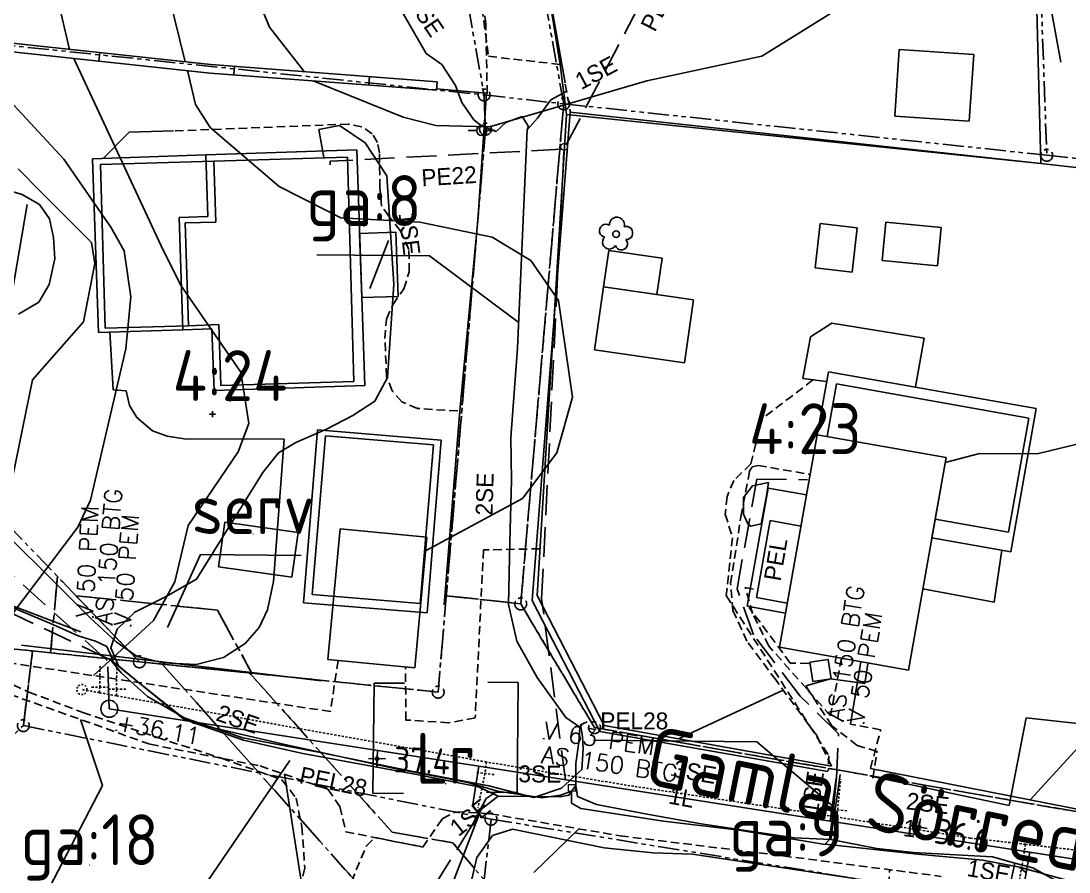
# Model space of a CAD drawing. Header units: metres. Extents: x 139929 to 143267, y 6401995 to 6404511.
# Drawn here: x 140341.2 to 140403.1, y 6402384.1 to 6402434.3 of the extents above; entities that cross this region are included whole.
import ezdxf
from ezdxf.enums import TextEntityAlignment as Align

# ---------------------------------------------------------------- set-up
doc = ezdxf.new("R2010")
doc.units = ezdxf.units.M
for name, pattern in [('DASHED', [0.75, 0.5, -0.25]), ('DASHED2', [3, 2, -1]), ('DGN Style 3', [2.464518, 1.76037, -0.704148]), ('HAECK', [0]), ('HIDDEN2', [0.1875, 0.125, -0.0625]), ('PHANTOM', [2.5, 1.25, -0.25, 0.25, -0.25, 0.25, -0.25])]:
    doc.linetypes.add(name, pattern=pattern)
for name, color, linetype, lineweight in [('FAS_HAKPARENTES', 250, 'Continuous', 18), ('LM_GRÄNSPUNKT_TEXT_NY', 94, 'Continuous', 25), ('TE_INMATT_LAGE', 254, 'Continuous', 0), ('TE_OSAKERT_LAGE', 254, 'Continuous', 0)]:
    doc.layers.add(name, color=color, linetype=linetype, lineweight=lineweight)
for name, color, linetype in [('M-BEF-BELYSNINGSSTOLPE', 4, 'Continuous'), ('M-BEF-BYGGNAD', 3, 'Continuous'), ('M-BEF-EL', 4, 'ELLEDNING'), ('M-BEF-EL-TEXT', 1, 'Continuous'), ('M-BEF-HÄCK', 7, 'Continuous'), ('M-BEF-MUR', 4, 'Continuous'), ('M-BEF-NIVÅ', 4, 'Continuous'), ('M-BEF-NIVÅKURVA-PRIMÄR-0.5M', 12, 'Continuous'), ('M-BEF-NIVÅKURVA-PRIMÄR-1.0M', 12, 'Continuous'), ('M-BEF-STAKET', 4, 'STAKET'), ('M-BEF-TELE', 4, 'TELELEDNING'), ('M-BEF-TELE-INFO', 4, 'Continuous'), ('M-BEF-TELE-TEXT', 1, 'Continuous'), ('M-BEF-TRAPPA', 4, 'Continuous'), ('M-BEF-TRÄD', 4, 'Continuous'), ('M-BEF-VA-S', 4, 'Continuous'), ('M-BEF-VA-TEXT', 1, 'Continuous'), ('M-BEF-VA-V', 4, 'HIDDEN2'), ('M-BEF-VÄGKANT', 1, 'DASHED'), ('M-BEF-VÄGKANTSTÖD', 1, 'Continuous'), ('M-FASTIGHETSBETECKNING', 3, 'Continuous'), ('M-GATUNAMN', 3, 'Continuous'), ('M-GR-FASTIGHETSGRÄNS', 3, 'PHANTOM'), ('M-GR-RÄTTIGHETSGRÄNS', 3, 'DASHED'), ('M-KRYSS-1000', 1, 'Continuous')]:
    doc.layers.add(name, color=color, linetype=linetype)
doc.styles.add('ISO', font='iso.shx', dxfattribs={"height": 2.5})
doc.styles.add('ITALICC', font='italicc', dxfattribs={"oblique": 10})
doc.styles.add('ROMANS', font='romans')
doc.styles.add('Style-font38', font='font38.shx')
doc.linetypes.add('ELLEDNING', pattern='A,3,-0.5,["E",Standard,S=0.5,R=0,X=0,Y=-0.25],-0.5', length=4)
doc.linetypes.add('STAKET', pattern='A,7,[134,morastr.shx,S=0.8,R=0,X=0,Y=0],0.6,[134,morastr.shx,S=0.8,R=0,X=0,Y=0],1', length=8.6)
doc.linetypes.add('TELELEDNING', pattern='A,3,-0.5,["T",Standard,S=0.5,R=0,X=0,Y=-0.25],-0.5', length=4)

# ---------------------------------------------------------------- blocks, each defined once
blk = doc.blocks.new('osynlig cirkel')
blk.add_circle((0, 0), 0.005)
blk = doc.blocks.new('OSYNLIG')
blk.add_blockref('osynlig cirkel', (0, 0))
blk = doc.blocks.new('PRI_NIVÅ_HÖJDPUNKT_ISM')
at = {"color": 7}
for p, q in [((-0.25, 0), (0.25, 0)), ((0, 0.25), (0, -0.25))]:
    blk.add_line(p, q, dxfattribs=at)
blk = doc.blocks.new('OCT241', base_point=(108327.366, 6370837.691))
at = {"layer": 'TE_INMATT_LAGE', "color": 30, "linetype": 'Continuous', "lineweight": 13, "flags": 128}
blk.add_lwpolyline([(108327.168, 6370837.894), (108327.568, 6370837.889), (108327.564, 6370837.489), (108327.164, 6370837.494), (108327.168, 6370837.894)], dxfattribs=at)
blk = doc.blocks.new('OCT370_2', base_point=(108327.366, 6370837.691))
at = {"layer": 'TE_OSAKERT_LAGE', "color": 30, "linetype": 'DGN Style 3', "lineweight": 13}
blk.add_circle((108327.357, 6370837.691), 0.2, dxfattribs=at)
blk = doc.blocks.new('BRUNN')
blk.add_circle((0, 0), 0.5)
blk = doc.blocks.new('VENTIL')
blk.add_line((0, -0.55), (0, 0.55))
blk = doc.blocks.new('LIGGARPUNKT')
blk.add_circle((0, 0), 0.35)
at = {"layer": 'LM_GRÄNSPUNKT_TEXT_NY', "style": 'ITALICC', "oblique": 10}
blk.add_attdef('PUNKTBETECKNING', (0.5, -0.35), '', height=0.7, dxfattribs=at)
blk = doc.blocks.new('PRI_V_POLLARE')
blk.add_circle((0, 0), 0.2)
blk = doc.blocks.new('PRI_L_ALLM')
for points in [[(-0.3, 0, 0), (-0.8, 0, 0)], [(0.8, 0, 0), (0.3, 0, 0)]]:
    blk.add_polyline3d(points)
blk.add_circle((0, 0), 0.3)
blk = doc.blocks.new('PRI_M_LÖVTRÄD')
blk.add_circle((0, 0), 0.2)
for centre, radius, start, end in [((0.047722, 0.56156), 0.443002, 345.022908, 184.096476), ((-0.601762, 0.206006), 0.384732, 57.341651, 261.23001), ((0.585988, 0.07036), 0.392534, 269.444378, 106.321877), ((-0.395828, -0.476108), 0.401424, 131.233971, 330.911027), ((0.306072, -0.564084), 0.367104, 196.976003, 41.224955)]:
    blk.add_arc(centre, radius, start, end)
blk = doc.blocks.new('SPWDEF')
at = {"color": 0, "linetype": 'Continuous'}
for p, q in [((-1, 0), (1, 0)), ((0, -1), (0, 1))]:
    blk.add_line(p, q, dxfattribs=at)
blk.add_circle((0, 0), 0.2)
blk = doc.blocks.new('PLUS')
for p, q in [((-0.175, 0), (0, 0)), ((0, 0), (0, 0.175)), ((0, -0.175), (0, 0)), ((0, 0), (0.175, 0))]:
    blk.add_line(p, q)

msp = doc.modelspace()

# ---------------------------------------------------------------- linework, layer by layer
at = {"layer": 'FAS_HAKPARENTES', "lineweight": -3}
for p, q in [((140361.998, 6402388.722), (140362.065, 6402395.221)), ((140362.065, 6402395.221), (140363.864, 6402395.203)), ((140370.572, 6402395.255), (140368.772, 6402395.273)), ((140370.505, 6402388.755), (140370.572, 6402395.255)), ((140368.705, 6402388.774), (140370.505, 6402388.755)), ((140363.797, 6402388.704), (140361.998, 6402388.722))]:
    msp.add_line(p, q, dxfattribs=at)
at = {"layer": 'FAS_HAKPARENTES', "color": 1, "linetype": 'Continuous', "lineweight": -3}
for p, q in [((140361.998, 6402388.722), (140362.065, 6402395.221)), ((140362.065, 6402395.221), (140363.864, 6402395.203)), ((140370.572, 6402395.255), (140368.772, 6402395.273)), ((140370.505, 6402388.755), (140370.572, 6402395.255)), ((140368.705, 6402388.774), (140370.505, 6402388.755)), ((140363.797, 6402388.704), (140361.998, 6402388.722))]:
    msp.add_line(p, q, dxfattribs=at)
at = {"layer": 'M-BEF-BYGGNAD'}
for p, q in [((140393.052, 6402432.616), (140392.789, 6402428.676)), ((140397.455, 6402432.322), (140393.052, 6402432.616)), ((140397.192, 6402428.382), (140397.455, 6402432.322)), ((140392.789, 6402428.676), (140397.192, 6402428.382)), ((140361.047, 6402426.686), (140352.139, 6402426.39)), ((140361.509, 6402412.779), (140361.047, 6402426.686)), ((140345.451, 6402426.168), (140352.139, 6402426.39)), ((140345.792, 6402415.909), (140345.451, 6402426.168)), ((140352.615, 6402426.02), (140345.916, 6402425.822)), ((140352.139, 6402426.39), (140352.26, 6402422.76)), ((140352.615, 6402426.02), (140360.486, 6402426.254)), ((140352.721, 6402422.422), (140352.615, 6402426.02)), ((140360.486, 6402426.254), (140360.874, 6402413.01)), ((140345.916, 6402425.822), (140346.202, 6402416.168)), ((140352.26, 6402422.76), (140350.556, 6402422.703)), ((140350.556, 6402422.703), (140350.776, 6402416.075)), ((140350.922, 6402422.38), (140352.721, 6402422.422)), ((140351.111, 6402416.313), (140350.922, 6402422.38)), ((140388.092, 6402419.721), (140388.394, 6402422.344)), ((140388.394, 6402422.344), (140390.583, 6402422.093)), ((140392.262, 6402422.424), (140392.047, 6402420.156)), ((140395.535, 6402422.112), (140392.262, 6402422.424)), ((140363.357, 6402421.823), (140361.211, 6402421.752)), ((140361.211, 6402421.752), (140361.336, 6402417.969)), ((140363.482, 6402418.04), (140363.357, 6402421.823)), ((140390.583, 6402422.093), (140390.281, 6402419.469)), ((140395.32, 6402419.845), (140395.535, 6402422.112)), ((140362.907, 6402421.337), (140361.803, 6402418.514)), ((140375.612, 6402418.603), (140375.921, 6402420.742)), ((140375.921, 6402420.742), (140379.057, 6402420.289)), ((140379.057, 6402420.289), (140378.748, 6402418.15)), ((140390.281, 6402419.469), (140388.092, 6402419.721)), ((140392.047, 6402420.156), (140395.32, 6402419.845)), ((140375.612, 6402418.603), (140375.074, 6402414.883)), ((140375.612, 6402418.603), (140375.074, 6402414.883)), ((140380.923, 6402417.836), (140375.612, 6402418.603)), ((140378.748, 6402418.15), (140375.612, 6402418.603)), ((140380.923, 6402417.836), (140375.612, 6402418.603)), ((140361.336, 6402417.969), (140363.482, 6402418.04)), ((140380.385, 6402414.115), (140380.923, 6402417.836)), ((140380.385, 6402414.115), (140380.923, 6402417.836)), ((140350.776, 6402416.075), (140345.792, 6402415.909)), ((140346.202, 6402416.168), (140351.111, 6402416.313)), ((140350.776, 6402416.075), (140352.494, 6402416.132)), ((140352.91, 6402416.375), (140351.111, 6402416.313)), ((140352.494, 6402416.132), (140352.616, 6402412.483)), ((140353.017, 6402412.777), (140352.91, 6402416.375)), ((140389.086, 6402416.463), (140387.827, 6402415.661)), ((140394.52, 6402415.585), (140389.086, 6402416.463)), ((140387.827, 6402415.661), (140387.373, 6402413.201)), ((140394.016, 6402412.711), (140394.52, 6402415.585)), ((140375.074, 6402414.883), (140380.385, 6402414.115)), ((140375.074, 6402414.883), (140380.385, 6402414.115)), ((140388.214, 6402409.872), (140388.874, 6402413.595)), ((140388.874, 6402413.595), (140401.147, 6402411.418)), ((140360.874, 6402413.01), (140353.017, 6402412.777)), ((140387.373, 6402413.201), (140388.756, 6402413.014)), ((140352.616, 6402412.483), (140361.509, 6402412.779)), ((140388.805, 6402409.767), (140389.356, 6402412.876)), ((140389.356, 6402412.876), (140400.709, 6402410.863)), ((140401.147, 6402411.418), (140399.647, 6402402.965)), ((140400.709, 6402410.863), (140399.515, 6402404.13)), ((140358.729, 6402410.158), (140357.891, 6402399.963)), ((140358.417, 6402400.453), (140359.203, 6402409.806)), ((140366.026, 6402409.558), (140358.729, 6402410.158)), ((140359.203, 6402409.806), (140365.566, 6402409.271)), ((140385.991, 6402397.337), (140388.214, 6402409.872)), ((140385.991, 6402397.337), (140388.214, 6402409.872)), ((140388.214, 6402409.872), (140395.825, 6402408.523)), ((140395.825, 6402408.523), (140388.214, 6402409.872)), ((140388.214, 6402409.872), (140395.825, 6402408.523)), ((140365.566, 6402409.271), (140364.781, 6402399.919)), ((140365.188, 6402399.363), (140366.026, 6402409.558)), ((140395.825, 6402408.523), (140393.602, 6402395.988)), ((140395.825, 6402408.523), (140393.602, 6402395.988)), ((140394.986, 6402403.791), (140395.825, 6402408.523)), ((140385.326, 6402406.725), (140384.09, 6402399.753)), ((140387.585, 6402406.325), (140385.326, 6402406.725)), ((140386.348, 6402399.352), (140387.585, 6402406.325)), ((140399.515, 6402404.13), (140395.183, 6402404.898)), ((140352.89, 6402402.087), (140353.261, 6402404.708)), ((140353.261, 6402404.708), (140357.583, 6402404.096)), ((140360.053, 6402404.314), (140359.333, 6402396.605)), ((140365.181, 6402403.835), (140360.053, 6402404.314)), ((140385.432, 6402404.808), (140384.626, 6402400.262)), ((140387.258, 6402404.484), (140385.432, 6402404.808)), ((140357.583, 6402404.096), (140357.212, 6402401.475)), ((140364.462, 6402396.126), (140365.181, 6402403.835)), ((140399.647, 6402402.965), (140394.986, 6402403.791)), ((140399.121, 6402403.058), (140398.662, 6402399.984)), ((140357.212, 6402401.475), (140352.89, 6402402.087)), ((140398.662, 6402399.984), (140394.454, 6402400.789)), ((140357.891, 6402399.963), (140365.188, 6402399.363)), ((140364.781, 6402399.919), (140358.417, 6402400.453)), ((140384.626, 6402400.262), (140386.453, 6402399.938)), ((140384.09, 6402399.753), (140386.348, 6402399.352)), ((140393.602, 6402395.988), (140385.991, 6402397.337)), ((140393.602, 6402395.988), (140385.991, 6402397.337)), ((140359.333, 6402396.605), (140364.462, 6402396.126))]:
    msp.add_line(p, q, dxfattribs=at)
at = {"layer": 'M-BEF-EL', "flags": 128}
for points in [[(140371.094, 6402427.868), (140371.18, 6402428.071), (140370.813, 6402428.656), (140369.846, 6402428.302), (140369.262, 6402427.778), (140368.397, 6402428.112), (140367.95, 6402428.462), (140367.235, 6402429.492), (140366.864, 6402430.486), (140366.059, 6402431.734), (140365.144, 6402432.388), (140363.341, 6402435.485), (140359.754, 6402440.596), (140356.09, 6402443.915)], [(140374.199, 6402392.623), (140373.379, 6402393.178), (140371.682, 6402395.538), (140370.486, 6402397.69), (140370.002, 6402399.849), (140370.071, 6402403.562), (140370.179, 6402407.199), (140370.134, 6402409.722), (140370.525, 6402414.995), (140371.094, 6402427.868), (140371.709, 6402428.563), (140372.487, 6402429.639), (140373.396, 6402430.129)], [(140359.103, 6402426.234), (140358.806, 6402427.886), (140360.028, 6402428.13), (140361.53, 6402427.114), (140362.818, 6402425.159), (140363.224, 6402418.767), (140362.856, 6402413.247), (140362.106, 6402411.86), (140360.807, 6402411.003), (140359.257, 6402410.201), (140357.452, 6402409.415), (140356.421, 6402408.803), (140355.499, 6402407.647), (140351.582, 6402401.344), (140349.747, 6402400.301), (140347.935, 6402399.396), (140346.908, 6402398.407), (140346.533, 6402397.3), (140346.984, 6402396.227), (140348.115, 6402395.287), (140350.735, 6402393.213), (140354.311, 6402391.992), (140358.675, 6402391.15), (140364.271, 6402390.008), (140368.839, 6402389.159), (140371.487, 6402388.472), (140373.116, 6402389.005), (140374.324, 6402390.123), (140374.402, 6402391.345), (140374.37, 6402392.069), (140374.243, 6402392.745), (140374.632, 6402392.924)], [(140325.857, 6402413.353), (140325.745, 6402412.226), (140325.852, 6402409.988), (140326.413, 6402409.174), (140327.09, 6402408.39), (140328.618, 6402406.677), (140331.613, 6402404.01), (140335.503, 6402401.934), (140336.449, 6402401.332), (140338.614, 6402400.543), (140342.925, 6402398.757), (140344.606, 6402397.997), (140345.631, 6402397.688), (140346.281, 6402397.375), (140346.544, 6402396.796), (140346.671, 6402396.476), (140350.752, 6402393.154), (140350.941, 6402393.048), (140351.155, 6402392.968), (140354.35, 6402391.856), (140357.866, 6402391.069), (140364.684, 6402389.795), (140368.219, 6402389.095), (140369.378, 6402388.548), (140368.152, 6402387.58)], [(140389.565, 6402389.824), (140389.012, 6402385.99), (140386.881, 6402386.087), (140381.371, 6402386.912), (140378.273, 6402387.46), (140375.193, 6402388.042), (140374.073, 6402388.521), (140373.961, 6402389.176), (140373.98, 6402390.471), (140374.157, 6402391.733), (140374.199, 6402392.623), (140374.461, 6402392.881)], [(140369.378, 6402388.548), (140373.045, 6402388.502), (140373.563, 6402388.597), (140373.961, 6402389.176)], [(140365.682, 6402369.004), (140366.208, 6402371.615), (140366.567, 6402374.418), (140367.124, 6402380.571), (140368.12, 6402384.928), (140369.057, 6402386.221), (140370.232, 6402386.596), (140375.642, 6402385.496), (140378.516, 6402385.199), (140380.864, 6402385.125), (140390.137, 6402383.728), (140397.926, 6402382.345), (140400.971, 6402382.229), (140402.648, 6402382.162), (140403.502, 6402380.556), (140404.048, 6402379.389)], [(140389.012, 6402385.99), (140391.727, 6402385.46), (140393.901, 6402385.214), (140398.559, 6402384.965), (140399.872, 6402384.592)], [(140409.517, 6402380.665), (140409.822, 6402382.206), (140406.157, 6402382.856), (140403.105, 6402383.104), (140400.936, 6402384.321), (140399.872, 6402384.592), (140399.498, 6402382.85), (140394.281, 6402378.426), (140394.353, 6402377.668), (140394.937, 6402377.437), (140396.334, 6402376.906), (140397.921, 6402375.984), (140398.221, 6402375.095), (140397.838, 6402374.137), (140397.402, 6402373.607), (140397.838, 6402374.137), (140398.221, 6402375.095), (140397.921, 6402375.984), (140396.334, 6402376.906), (140394.937, 6402377.437), (140394.353, 6402377.668), (140394.281, 6402378.426), (140399.498, 6402382.85)]]:
    msp.add_lwpolyline(points, dxfattribs=at)
at = {"layer": 'M-BEF-HÄCK', "lineweight": -3}
for p, q in [((140400.842, 6402447.492), (140401.423, 6402425.888)), ((140373.341, 6402430.656), (140372.126, 6402437.472)), ((140371.403, 6402400.096), (140373.646, 6402428.917)), ((140401.423, 6402425.888), (140373.646, 6402428.917)), ((140411.699, 6402424.724), (140401.423, 6402425.888)), ((140375.396, 6402392.349), (140371.403, 6402400.096)), ((140400.543, 6402393.158), (140399.555, 6402387.999)), ((140388.846, 6402390.004), (140375.396, 6402392.349)), ((140399.555, 6402387.999), (140391.359, 6402389.722))]:
    msp.add_line(p, q, dxfattribs=at)
at = {"layer": 'M-BEF-HÄCK', "color": 1, "linetype": 'HAECK', "lineweight": -3}
for p, q in [((140400.842, 6402447.492), (140401.423, 6402425.888)), ((140373.056, 6402431.731), (140372.117, 6402437.373)), ((140373.422, 6402428.773), (140373.056, 6402431.731)), ((140371.68, 6402400.377), (140373.422, 6402428.773)), ((140401.423, 6402425.888), (140373.422, 6402428.773)), ((140411.699, 6402424.724), (140401.423, 6402425.888)), ((140339.524, 6402411.415), (140341.587, 6402423.475)), ((140375.641, 6402392.704), (140371.68, 6402400.377)), ((140358.958, 6402395.342), (140341.251, 6402397.457)), ((140389.052, 6402390.32), (140375.641, 6402392.704)), ((140404.17, 6402387.658), (140391.356, 6402390.177))]:
    msp.add_line(p, q, dxfattribs=at)
at = {"layer": 'M-BEF-MUR', "lineweight": -3}
for p, q in [((140352.382, 6402431.226), (140338.493, 6402432.723)), ((140338.548, 6402433.22), (140352.428, 6402431.724)), ((140345.824, 6402431.933), (140345.877, 6402432.43)), ((140352.428, 6402431.724), (140365.786, 6402430.711)), ((140353.782, 6402431.12), (140353.819, 6402431.618)), ((140365.748, 6402430.213), (140352.382, 6402431.226)), ((140361.759, 6402430.515), (140361.797, 6402431.013)), ((140365.724, 6402430.292), (140368.704, 6402430.032)), ((140365.786, 6402430.711), (140365.748, 6402430.213)), ((140368.704, 6402430.032), (140368.184, 6402422.521)), ((140347.599, 6402427.738), (140346.082, 6402426.183)), ((140350.227, 6402427.808), (140347.599, 6402427.738)), ((140339.912, 6402424.445), (140341.295, 6402424.047)), ((140341.295, 6402424.047), (140342.309, 6402423.467)), ((140342.309, 6402423.467), (140342.912, 6402422.614)), ((140342.912, 6402422.614), (140343.145, 6402421.509)), ((140368.184, 6402422.521), (140367.123, 6402411.287)), ((140343.145, 6402421.509), (140343.219, 6402420.25)), ((140343.219, 6402420.25), (140342.895, 6402418.751)), ((140342.895, 6402418.751), (140342.285, 6402417.698)), ((140342.285, 6402417.698), (140341.076, 6402416.987)), ((140346.459, 6402415.948), (140346.667, 6402412.517)), ((140346.667, 6402412.517), (140347.437, 6402412.462)), ((140347.437, 6402412.462), (140347.627, 6402411.604)), ((140347.627, 6402411.604), (140348.07, 6402410.892)), ((140367.123, 6402411.287), (140366.201, 6402399.839)), ((140348.07, 6402410.892), (140348.979, 6402410.106)), ((140348.979, 6402410.106), (140349.853, 6402409.799)), ((140349.853, 6402409.799), (140350.846, 6402409.628)), ((140350.846, 6402409.628), (140356.757, 6402409.608)), ((140356.757, 6402409.608), (140356.124, 6402401.216)), ((140343.182, 6402401.2), (140340.322, 6402404.033)), ((140345.305, 6402399.075), (140343.182, 6402401.2)), ((140356.124, 6402401.216), (140355.775, 6402399.544)), ((140355.775, 6402399.544), (140355.273, 6402398.506)), ((140346.835, 6402397.644), (140345.305, 6402399.075)), ((140355.273, 6402398.506), (140354.463, 6402397.551)), ((140348.077, 6402396.789), (140346.835, 6402397.644)), ((140354.463, 6402397.551), (140353.172, 6402396.721)), ((140349.61, 6402396.405), (140348.077, 6402396.789)), ((140351.559, 6402396.305), (140349.61, 6402396.405)), ((140353.172, 6402396.721), (140351.559, 6402396.305)), ((140391.019, 6402395.191), (140391.205, 6402396.359)), ((140387.542, 6402395.054), (140389.002, 6402395.475)), ((140389.002, 6402395.475), (140391.019, 6402395.191))]:
    msp.add_line(p, q, dxfattribs=at)
at = {"layer": 'M-BEF-MUR'}
for p, q in [((140352.382, 6402431.226), (140338.493, 6402432.723)), ((140338.548, 6402433.22), (140352.428, 6402431.724)), ((140345.824, 6402431.933), (140345.877, 6402432.43)), ((140352.428, 6402431.724), (140365.786, 6402430.711)), ((140353.782, 6402431.12), (140353.819, 6402431.618)), ((140365.748, 6402430.213), (140352.382, 6402431.226)), ((140361.759, 6402430.515), (140361.797, 6402431.013)), ((140365.786, 6402430.711), (140365.748, 6402430.213)), ((140390.177, 6402392.797), (140390.783, 6402396.488))]:
    msp.add_line(p, q, dxfattribs=at)
at = {"layer": 'M-BEF-NIVÅKURVA-PRIMÄR-0.5M', "linetype": 'Continuous', "lineweight": -3}
for p, q in [((140350.915, 6402431.887, 37.5), (140348.829, 6402440.296, 37.5)), ((140343.743, 6402426.151, 38.5), (140337.539, 6402432.833, 38.5)), ((140351.521, 6402429.369, 37.5), (140351.059, 6402431.369, 37.5)), ((140352.395, 6402428.02, 37.5), (140351.521, 6402429.369, 37.5)), ((140356.459, 6402424.528, 37.5), (140352.395, 6402428.02, 37.5)), ((140346.529, 6402422.129, 38.5), (140343.743, 6402426.151, 38.5)), ((140360.093, 6402422.673, 37.5), (140356.459, 6402424.528, 37.5)), ((140364.765, 6402422.42, 37.5), (140360.093, 6402422.673, 37.5)), ((140369.024, 6402421.542, 37.5), (140364.765, 6402422.42, 37.5)), ((140347.309, 6402420.733, 38.5), (140346.529, 6402422.129, 38.5)), ((140371.318, 6402420.167, 37.5), (140369.024, 6402421.542, 37.5)), ((140347.704, 6402418.024, 38.5), (140347.309, 6402420.733, 38.5)), ((140372.94, 6402417.797, 37.5), (140371.318, 6402420.167, 37.5)), ((140347.408, 6402414.954, 38.5), (140347.704, 6402418.024, 38.5)), ((140373.765, 6402412.102, 37.5), (140372.94, 6402417.797, 37.5)), ((140345.326, 6402406.005, 38.5), (140347.408, 6402414.954, 38.5)), ((140372.856, 6402408.816, 37.5), (140373.765, 6402412.102, 37.5)), ((140370.826, 6402406.119, 37.5), (140372.856, 6402408.816, 37.5)), ((140365.105, 6402403.021, 37.5), (140370.826, 6402406.119, 37.5)), ((140344.58, 6402404.424, 38.5), (140345.326, 6402406.005, 38.5)), ((140339.438, 6402397.612, 38.5), (140344.58, 6402404.424, 38.5)), ((140400.776, 6402388.325, 36.5), (140404.475, 6402392.365, 36.5)), ((140357.741, 6402383.655, 37.5), (140356.785, 6402389.831, 37.5))]:
    msp.add_line(p, q, dxfattribs=at)
at = {"layer": 'M-BEF-NIVÅKURVA-PRIMÄR-1.0M', "linetype": 'Continuous', "lineweight": -3}
for p, q in [((140344.091, 6402432.623, 38), (140343.232, 6402436.251, 38)), ((140355.887, 6402433.937, 37), (140355.382, 6402435.175, 37)), ((140390.133, 6402435.44, 37), (140384.947, 6402432.228, 37)), ((140357.928, 6402431.307, 37), (140355.887, 6402433.937, 37)), ((140349.5, 6402421.029, 38), (140344.335, 6402432.093, 38)), ((140384.947, 6402432.228, 37), (140378.16, 6402430.762, 37)), ((140363.779, 6402428.618, 37), (140358.459, 6402430.766, 37)), ((140378.16, 6402430.762, 37), (140368.88, 6402428.059, 37)), ((140365.717, 6402428.124, 37), (140363.779, 6402428.618, 37)), ((140368.88, 6402428.059, 37), (140365.717, 6402428.124, 37)), ((140342.416, 6402424.198, 39), (140341.049, 6402425.568, 39)), ((140345.392, 6402421.228, 39), (140342.416, 6402424.198, 39)), ((140345.587, 6402419.986, 39), (140345.392, 6402421.228, 39)), ((140350.631, 6402418.731, 38), (140349.5, 6402421.029, 38)), ((140344.914, 6402416.54, 39), (140345.587, 6402419.986, 39)), ((140354.19, 6402413.567, 38), (140350.631, 6402418.731, 38)), ((140341.902, 6402413.118, 39), (140344.914, 6402416.54, 39)), ((140354.669, 6402410.544, 38), (140354.19, 6402413.567, 38)), ((140340.328, 6402405.396, 39), (140341.902, 6402413.118, 39)), ((140354.033, 6402408.859, 38), (140354.669, 6402410.544, 38)), ((140401.194, 6402408.749, 37), (140406.046, 6402409.94, 37)), ((140351.084, 6402404.509, 38), (140354.033, 6402408.859, 38)), ((140395.776, 6402408.243, 37), (140397.79, 6402408.765, 37)), ((140397.79, 6402408.765, 37), (140401.194, 6402408.749, 37)), ((140350.309, 6402401.2, 38), (140351.084, 6402404.509, 38)), ((140349.039, 6402398.906, 38), (140350.309, 6402401.2, 38)), ((140345.497, 6402395.658, 38), (140349.039, 6402398.906, 38)), ((140380.022, 6402391.925, 37), (140386.211, 6402394.807, 37)), ((140346.026, 6402389.168, 38), (140344.728, 6402393.071, 38)), ((140341.491, 6402380.437, 38), (140346.026, 6402389.168, 38)), ((140371.483, 6402384.043, 37), (140374.151, 6402386.615, 37))]:
    msp.add_line(p, q, dxfattribs=at)
at = {"layer": 'M-BEF-STAKET', "lineweight": -3}
msp.add_line((140404.488, 6402392.738), (140400.543, 6402393.158), dxfattribs=at)
at = {"layer": 'M-BEF-TELE', "linetype": 'Continuous'}
for p, q in [((140347.134, 6402395.815), (140346.452, 6402396.674)), ((140348.69, 6402394.415), (140347.134, 6402395.815)), ((140351.409, 6402392.846), (140348.69, 6402394.415)), ((140356.802, 6402391.598), (140351.409, 6402392.846)), ((140363.09, 6402390.214), (140356.802, 6402391.598)), ((140367.599, 6402389.348), (140363.09, 6402390.214)), ((140389.185, 6402387.766), (140389.357, 6402389.646)), ((140369.434, 6402388.827), (140367.599, 6402389.348)), ((140369.334, 6402388.839), (140368.676, 6402388.409)), ((140370.691, 6402388.646), (140369.334, 6402388.839)), ((140373.716, 6402388.836), (140373.058, 6402388.598)), ((140373.721, 6402388.136), (140373.716, 6402388.836)), ((140368.676, 6402388.409), (140367.865, 6402386.876)), ((140371.956, 6402388.439), (140370.691, 6402388.646)), ((140373.058, 6402388.598), (140371.956, 6402388.439)), ((140374.271, 6402387.82), (140373.721, 6402388.136)), ((140379.15, 6402387.057), (140374.271, 6402387.82)), ((140388.949, 6402385.979), (140389.185, 6402387.766)), ((140383.611, 6402386.54), (140379.15, 6402387.057)), ((140388.684, 6402385.686), (140383.611, 6402386.54)), ((140388.695, 6402385.718), (140388.949, 6402385.979)), ((140394.135, 6402385.127), (140388.695, 6402385.718)), ((140397.997, 6402384.761), (140394.135, 6402385.127)), ((140400.152, 6402384.344), (140397.997, 6402384.761)), ((140403.727, 6402383.375), (140400.152, 6402384.344)), ((140400.152, 6402384.344), (140400.522, 6402384.038))]:
    msp.add_line(p, q, dxfattribs=at)
at = {"layer": 'M-BEF-TELE-INFO', "linetype": 'DGN Style 3'}
for p, q in [((140373.405, 6402426.99), (140380.442, 6402440.414)), ((140373.122, 6402426.729), (140359.465, 6402426.021)), ((140371.954, 6402400.208), (140373.277, 6402426.898)), ((140359.465, 6402426.021), (140359.463, 6402425.801)), ((140383.484, 6402400.774), (140384.649, 6402407.25)), ((140384.649, 6402407.25), (140387.642, 6402407.219)), ((140346.402, 6402396.633), (140327.713, 6402405.476)), ((140346.31, 6402396.542), (140337.129, 6402404.83)), ((140384.454, 6402398.069), (140383.484, 6402400.774)), ((140373.352, 6402389.5), (140371.954, 6402400.208)), ((140387.211, 6402394.446), (140384.454, 6402398.069)), ((140389.482, 6402392.227), (140387.211, 6402394.446)), ((140389.346, 6402389.614), (140389.482, 6402392.227)), ((140367.865, 6402386.876), (140356.082, 6402367.809))]:
    msp.add_line(p, q, dxfattribs=at)
at = {"layer": 'M-BEF-TELE-TEXT', "linetype": 'Continuous'}
for p, q in [((140375.016, 6402391.855), (140384.65, 6402391.756)), ((140384.65, 6402391.756), (140389.126, 6402387.968)), ((140362.591, 6402372.826), (140368.42, 6402387.872))]:
    msp.add_line(p, q, dxfattribs=at)
at = {"layer": 'M-BEF-TRAPPA', "lineweight": -3}
for p, q in [((140384.403, 6402406.865), (140383.873, 6402406.167)), ((140385.333, 6402407.052), (140384.403, 6402406.865)), ((140385.239, 6402406.366), (140385.333, 6402407.052)), ((140383.873, 6402406.167), (140383.876, 6402405.186)), ((140384.91, 6402404.611), (140385.239, 6402406.366)), ((140383.876, 6402405.186), (140384.122, 6402404.608)), ((140384.122, 6402404.608), (140384.304, 6402404.487)), ((140384.304, 6402404.487), (140384.91, 6402404.611)), ((140387.786, 6402396.452), (140388.871, 6402396.608)), ((140387.95, 6402395.31), (140387.786, 6402396.452)), ((140388.871, 6402396.608), (140389.035, 6402395.466)), ((140389.035, 6402395.466), (140387.95, 6402395.31))]:
    msp.add_line(p, q, dxfattribs=at)
at = {"layer": 'M-BEF-VA-S'}
for points in [[(140346.354, 6402396.169, 0), (140346.437, 6402393.702, 0)], [(140346.437, 6402393.702, 0), (140368.255, 6402390.303, 0), (140388.975, 6402387.074, 0), (140400.773, 6402385.236, 0), (140406.411, 6402384.358, 0)], [(140367.863, 6402387.926, 0), (140368.255, 6402390.303, 0)], [(140388.975, 6402387.074, 0), (140389.337, 6402389.605, 0)], [(140400.296, 6402382.586, 0), (140400.315, 6402382.693, 0), (140400.773, 6402385.236, 0)]]:
    msp.add_polyline3d(points, dxfattribs=at)
at = {"layer": 'M-BEF-VA-TEXT'}
for points in [[(140345.463, 6402399.072, 0), (140345.468, 6402399.171, 0)], [(140346.577, 6402398.623, 0), (140346.585, 6402398.722, 0)], [(140347.695, 6402398.563, 0), (140347.702, 6402398.662, 0)], [(140389.729, 6402392.931, 0), (140389.745, 6402393.03, 0)], [(140390.958, 6402392.807, 0), (140390.974, 6402392.906, 0)], [(140346.806, 6402392.435, 0), (140346.904, 6402392.417, 0)], [(140372.025, 6402391.939, 0), (140372.124, 6402391.924, 0)], [(140371.911, 6402390.535, 0), (140372.01, 6402390.52, 0)]]:
    msp.add_polyline3d(points, dxfattribs=at)
at = {"layer": 'M-BEF-VA-V'}
for points in [[(140345.864, 6402394.649, 0), (140345.869, 6402394.973, 0), (140345.889, 6402396.218, 0)], [(140346.859, 6402394.47, 0), (140346.863, 6402394.859, 0), (140346.877, 6402396.107, 0)], [(140345.864, 6402394.649, 0), (140344.817, 6402394.835, 0)], [(140454.954, 6402375.73, 0), (140448.141, 6402376.293, 0), (140439.367, 6402378.131, 0), (140426.444, 6402380.836, 0), (140406.439, 6402385.024, 0), (140400.512, 6402385.699, 0), (140397.246, 6402386.068, 0), (140389.38, 6402387.313, 0), (140377.388, 6402389.123, 0), (140368.695, 6402390.557, 0), (140346.859, 6402394.47, 0), (140345.864, 6402394.649, 0)], [(140368.695, 6402390.557, 0), (140368.602, 6402389.884, 0), (140368.193, 6402387.862, 0)], [(140389.38, 6402387.313, 0), (140389.42, 6402387.728, 0), (140389.596, 6402389.55, 0)], [(140400.512, 6402385.699, 0), (140400.442, 6402385.279, 0), (140399.998, 6402382.635, 0)]]:
    msp.add_polyline3d(points, dxfattribs=at)
at = {"layer": 'M-BEF-VÄGKANT'}
for p, q in [((140367.586, 6402441.757), (140368.811, 6402432.215)), ((140368.811, 6402432.215), (140373.056, 6402431.731)), ((140384.227, 6402407.725), (140384.386, 6402407.982)), ((140384.386, 6402407.982), (140384.73, 6402408.066)), ((140384.73, 6402408.066), (140387.799, 6402407.532)), ((140383.712, 6402405.022), (140384.227, 6402407.725)), ((140383.101, 6402401.095), (140383.712, 6402405.022)), ((140368.522, 6402403.075), (140368.031, 6402393.158)), ((140371.85, 6402403.145), (140368.522, 6402403.075)), ((140383.238, 6402399.504), (140383.101, 6402401.095)), ((140384.407, 6402399.329), (140383.966, 6402400.859)), ((140383.966, 6402400.859), (140384.705, 6402400.712)), ((140384.072, 6402397.687), (140383.238, 6402399.504)), ((140385.365, 6402397.392), (140384.407, 6402399.329)), ((140385.785, 6402395.387), (140384.072, 6402397.687)), ((140387.597, 6402394.879), (140385.365, 6402397.392)), ((140359.486, 6402393.537), (140340.696, 6402396.387)), ((140359.939, 6402396.549), (140359.486, 6402393.537)), ((140363.945, 6402393.036), (140363.91, 6402396.178)), ((140389.646, 6402396.689), (140389, 6402393.289)), ((140388.187, 6402392.114), (140385.785, 6402395.387)), ((140340.592, 6402394.546), (140348.84, 6402391.606)), ((140389, 6402393.289), (140387.597, 6402394.879)), ((140368.031, 6402393.158), (140366.474, 6402392.878)), ((140366.474, 6402392.878), (140363.945, 6402393.036)), ((140391.966, 6402392.463), (140390.177, 6402392.797)), ((140389.052, 6402390.32), (140388.187, 6402392.114)), ((140391.356, 6402390.177), (140391.966, 6402392.463)), ((140348.84, 6402391.606), (140355.345, 6402390.328)), ((140355.345, 6402390.328), (140359.337, 6402388.95)), ((140359.337, 6402388.95), (140360.045, 6402387.926)), ((140360.045, 6402387.926), (140360.393, 6402386.436)), ((140366.087, 6402387.207), (140366.89, 6402387.626)), ((140366.89, 6402387.626), (140368.931, 6402387.501)), ((140364.943, 6402385.539), (140366.087, 6402387.207)), ((140368.931, 6402387.501), (140376.592, 6402386.2)), ((140360.393, 6402386.436), (140364.943, 6402385.539)), ((140376.592, 6402386.2), (140386.209, 6402385.015)), ((140386.209, 6402385.015), (140395.534, 6402383.806))]:
    msp.add_line(p, q, dxfattribs=at)
at = {"layer": 'M-BEF-VÄGKANT', "lineweight": -3}
for p, q in [((140368.66, 6402434.101), (140367.784, 6402441.668)), ((140368.738, 6402430.016), (140368.66, 6402434.101)), ((140373.351, 6402430.563), (140373.663, 6402428.872)), ((140360.561, 6402428.207), (140350.227, 6402427.808)), ((140361.343, 6402428.057), (140360.561, 6402428.207)), ((140361.951, 6402427.641), (140361.343, 6402428.057)), ((140362.262, 6402427.124), (140361.951, 6402427.641)), ((140362.377, 6402426.508), (140362.262, 6402427.124)), ((140362.406, 6402424.454), (140362.377, 6402426.508)), ((140362.499, 6402423.377), (140362.406, 6402424.454)), ((140362.932, 6402422.786), (140362.499, 6402423.377)), ((140363.613, 6402421.919), (140362.932, 6402422.786)), ((140364.121, 6402420.8), (140363.613, 6402421.919)), ((140364.135, 6402419.499), (140364.121, 6402420.8)), ((140363.817, 6402418.49), (140364.135, 6402419.499)), ((140363.166, 6402417.552), (140363.817, 6402418.49)), ((140362.794, 6402416.702), (140363.166, 6402417.552)), ((140362.696, 6402415.558), (140362.794, 6402416.702)), ((140362.806, 6402413.314), (140362.696, 6402415.558)), ((140363.129, 6402412.471), (140362.806, 6402413.314)), ((140387.965, 6402413.107), (140384.954, 6402410.813)), ((140363.705, 6402411.819), (140363.129, 6402412.471)), ((140364.619, 6402411.423), (140363.705, 6402411.819)), ((140367.002, 6402411.279), (140364.619, 6402411.423)), ((140384.954, 6402410.813), (140384.309, 6402408.163)), ((140384.309, 6402408.163), (140383.297, 6402407.172)), ((140383.297, 6402407.172), (140382.894, 6402406.233)), ((140382.894, 6402406.233), (140382.791, 6402405.194)), ((140382.791, 6402405.194), (140383.214, 6402403.797)), ((140383.214, 6402403.797), (140382.847, 6402400.382)), ((140382.847, 6402400.382), (140387.777, 6402392.674)), ((140386.63, 6402396.399), (140384.192, 6402399.685)), ((140387.714, 6402396.376), (140386.63, 6402396.399)), ((140339.395, 6402395.729), (140341.693, 6402394.69)), ((140389.071, 6402392.7), (140387.542, 6402395.054)), ((140341.693, 6402394.69), (140344.866, 6402393.486)), ((140344.866, 6402393.486), (140349.279, 6402392.006)), ((140387.777, 6402392.674), (140388.908, 6402390.932)), ((140390.57, 6402391.536), (140389.071, 6402392.7)), ((140349.279, 6402392.006), (140353.057, 6402390.78)), ((140391.751, 6402391.186), (140390.57, 6402391.536)), ((140353.057, 6402390.78), (140356.627, 6402389.512)), ((140388.908, 6402390.932), (140388.872, 6402390.039)), ((140391.497, 6402389.611), (140391.751, 6402391.186)), ((140356.627, 6402389.512), (140357.456, 6402388.432)), ((140357.456, 6402388.432), (140357.801, 6402386.732)), ((140366.087, 6402387.207), (140366.89, 6402387.626)), ((140366.087, 6402387.207), (140366.89, 6402387.626)), ((140366.89, 6402387.626), (140368.931, 6402387.501)), ((140366.89, 6402387.626), (140368.931, 6402387.501)), ((140364.943, 6402385.539), (140366.087, 6402387.207)), ((140364.943, 6402385.539), (140366.087, 6402387.207)), ((140368.931, 6402387.501), (140376.592, 6402386.2)), ((140368.931, 6402387.501), (140376.592, 6402386.2)), ((140357.801, 6402386.732), (140357.975, 6402384.311)), ((140361.608, 6402385.615), (140362.119, 6402386.096)), ((140362.119, 6402386.096), (140364.943, 6402385.539)), ((140362.119, 6402386.096), (140364.943, 6402385.539)), ((140376.592, 6402386.2), (140386.209, 6402385.015)), ((140376.592, 6402386.2), (140386.209, 6402385.015)), ((140360.726, 6402383.498), (140361.608, 6402385.615)), ((140386.209, 6402385.015), (140392.505, 6402384.199)), ((140386.209, 6402385.015), (140392.505, 6402384.199)), ((140357.975, 6402384.311), (140357.159, 6402380.905)), ((140391.901, 6402377.305), (140392.507, 6402384.206))]:
    msp.add_line(p, q, dxfattribs=at)
at = {"layer": 'M-BEF-VÄGKANTSTÖD', "lineweight": -3}
msp.add_line((140402.598, 6402431.86), (140402.011, 6402435.095), dxfattribs=at)
at = {"layer": 'M-FASTIGHETSBETECKNING', "lineweight": -3}
for p, q in [((140358.689, 6402420.494), (140365.327, 6402420.426)), ((140365.327, 6402420.426), (140370.629, 6402416.486)), ((140351.827, 6402402.814), (140349.868, 6402398.492)), ((140357.754, 6402402.753), (140351.827, 6402402.814)), ((140339.064, 6402400.406), (140344.749, 6402398.25)), ((140351.39, 6402382.303), (140357.085, 6402390.656))]:
    msp.add_line(p, q, dxfattribs=at)
at = {"layer": 'M-FASTIGHETSBETECKNING', "color": 1, "linetype": 'Continuous', "lineweight": -3}
for p, q in [((140358.689, 6402420.494), (140365.327, 6402420.426)), ((140365.327, 6402420.426), (140370.629, 6402416.486)), ((140351.827, 6402402.814), (140349.868, 6402398.492)), ((140357.754, 6402402.753), (140351.827, 6402402.814)), ((140339.064, 6402400.406), (140344.749, 6402398.25)), ((140351.39, 6402382.303), (140357.085, 6402390.656))]:
    msp.add_line(p, q, dxfattribs=at)
at = {"layer": 'M-GR-FASTIGHETSGRÄNS'}
for p, q in [((140373.254, 6402429.407), (140368.988, 6402453.2)), ((140373.254, 6402429.407), (140368.988, 6402453.2)), ((140373.254, 6402429.407), (140368.988, 6402453.2)), ((140364.559, 6402452.356), (140368.559, 6402429.935)), ((140364.559, 6402452.356), (140368.559, 6402429.935)), ((140364.559, 6402452.355), (140368.559, 6402429.935)), ((140400.989, 6402448.241), (140401.765, 6402426.374)), ((140400.989, 6402448.241), (140401.765, 6402426.374)), ((140336.646, 6402433.259), (140368.559, 6402429.935)), ((140336.646, 6402433.259), (140368.559, 6402429.935)), ((140368.559, 6402429.935), (140373.254, 6402429.407)), ((140368.638, 6402427.914), (140368.559, 6402429.935)), ((140368.559, 6402429.935), (140368.638, 6402427.914)), ((140368.638, 6402427.914), (140368.559, 6402429.935)), ((140368.559, 6402429.935), (140373.254, 6402429.407)), ((140373.254, 6402429.407), (140370.72, 6402399.893)), ((140370.72, 6402399.893), (140373.254, 6402429.407)), ((140373.254, 6402429.407), (140370.72, 6402399.893)), ((140373.254, 6402429.407), (140401.765, 6402426.374)), ((140373.254, 6402429.407), (140401.765, 6402426.374)), ((140365.846, 6402394.683), (140368.638, 6402427.914)), ((140365.846, 6402394.683), (140368.638, 6402427.914)), ((140368.638, 6402427.914), (140366.324, 6402400.375)), ((140401.765, 6402426.374), (140411.584, 6402425.323)), ((140401.765, 6402426.374), (140411.584, 6402425.323)), ((140348.214, 6402396.471), (140340.122, 6402404.898)), ((140348.214, 6402396.471), (140340.122, 6402404.898)), ((140366.324, 6402400.375), (140365.846, 6402394.683)), ((140370.72, 6402399.893), (140366.324, 6402400.375)), ((140366.324, 6402400.375), (140370.72, 6402399.893)), ((140370.72, 6402399.893), (140375.075, 6402392.588)), ((140375.075, 6402392.588), (140370.72, 6402399.893)), ((140370.72, 6402399.893), (140375.075, 6402392.588)), ((140319.881, 6402399.346), (140348.214, 6402396.471)), ((140341.909, 6402397.111), (140319.881, 6402399.346)), ((140319.881, 6402399.346), (140348.214, 6402396.471)), ((140341.364, 6402392.705), (140341.909, 6402397.111)), ((140341.909, 6402397.111), (140341.364, 6402392.705)), ((140342.972, 6402397.003), (140341.909, 6402397.111)), ((140348.214, 6402396.471), (140342.972, 6402397.003)), ((140348.214, 6402396.471), (140365.846, 6402394.683)), ((140354.851, 6402395.798), (140348.214, 6402396.471)), ((140348.214, 6402396.471), (140365.846, 6402394.683)), ((140354.711, 6402395.813), (140349.56, 6402396.336)), ((140349.56, 6402396.336), (140361.345, 6402383.096)), ((140363.137, 6402386.407), (140354.711, 6402395.813)), ((140365.846, 6402394.683), (140354.851, 6402395.798)), ((140335.829, 6402387.392), (140341.364, 6402392.705)), ((140335.829, 6402387.392), (140341.364, 6402392.705)), ((140335.829, 6402387.392), (140341.364, 6402392.705)), ((140341.364, 6402392.705), (140368.969, 6402387.181)), ((140341.364, 6402392.705), (140368.969, 6402387.181)), ((140341.364, 6402392.705), (140368.969, 6402387.181)), ((140375.075, 6402392.588), (140407.439, 6402386.945)), ((140407.439, 6402386.945), (140375.075, 6402392.588)), ((140375.075, 6402392.588), (140407.439, 6402386.945)), ((140368.969, 6402387.181), (140364.802, 6402350.534)), ((140368.969, 6402387.181), (140364.802, 6402350.534)), ((140368.969, 6402387.181), (140402.725, 6402381.684)), ((140368.969, 6402387.181), (140402.725, 6402381.684)), ((140368.969, 6402387.181), (140402.725, 6402381.684)), ((140366.707, 6402385.795), (140363.137, 6402386.407)), ((140374.357, 6402376.725), (140366.707, 6402385.795))]:
    msp.add_line(p, q, dxfattribs=at)
at = {"layer": 'M-GR-RÄTTIGHETSGRÄNS', "lineweight": -3}
for p, q in [((140343.372, 6402401.514), (140342.972, 6402397.003)), ((140344.471, 6402400.369), (140343.372, 6402401.514)), ((140344.471, 6402400.369), (140348.214, 6402396.471)), ((140352.813, 6402399.523), (140344.471, 6402400.369)), ((140348.214, 6402396.471), (140344.471, 6402400.369)), ((140354.851, 6402395.798), (140352.813, 6402399.523)), ((140342.972, 6402397.003), (140348.214, 6402396.471)), ((140348.214, 6402396.471), (140354.851, 6402395.798))]:
    msp.add_line(p, q, dxfattribs=at)
at = {"layer": 'M-GR-RÄTTIGHETSGRÄNS', "color": 1, "linetype": 'DASHED2', "lineweight": -3}
for p, q in [((140343.372, 6402401.514), (140342.972, 6402397.003)), ((140344.471, 6402400.369), (140352.813, 6402399.523)), ((140370.72, 6402399.893), (140366.324, 6402400.375)), ((140352.813, 6402399.523), (140354.833, 6402395.831)), ((140341.364, 6402392.705), (140341.909, 6402397.111)), ((140349.56, 6402396.336), (140361.345, 6402383.096)), ((140354.711, 6402395.813), (140363.137, 6402386.407)), ((140363.137, 6402386.407), (140366.707, 6402385.795)), ((140366.707, 6402385.795), (140374.357, 6402376.725))]:
    msp.add_line(p, q, dxfattribs=at)

# ---------------------------------------------------------------- block references
at = {"layer": 'M-BEF-BELYSNINGSSTOLPE'}
msp.add_blockref('PRI_L_ALLM', (140368.419, 6402427.839), dxfattribs=at)
at = {"layer": 'M-BEF-NIVÅ', "xscale": 0.5, "yscale": 0.5, "zscale": 0.5}
for p, rotation in [((140362.24, 6402390.755), 357.9390000229022), ((140394.224, 6402386.727), 349.0020003701415)]:
    msp.add_blockref('SPWDEF', p, dxfattribs=dict(at, rotation=rotation))
at = {"layer": 'M-BEF-NIVÅ', "lineweight": -3}
for p, rotation in [((140362.24, 6402390.755), 357.9390000229022), ((140394.224, 6402386.727), 349.0020003701415)]:
    msp.add_blockref('PRI_NIVÅ_HÖJDPUNKT_ISM', p, dxfattribs=dict(at, rotation=rotation))
at = {"layer": 'M-BEF-TELE', "color": 30, "linetype": 'Continuous', "lineweight": 13}
msp.add_blockref('OCT241', (140373.742, 6402389.025), dxfattribs=at)
at = {"layer": 'M-BEF-TELE-INFO', "color": 30, "linetype": 'DGN Style 3', "lineweight": 13}
msp.add_blockref('OCT370_2', (140373.295, 6402426.87), dxfattribs=at)
at = {"layer": 'M-BEF-TRÄD', "color": 1, "linetype": 'Continuous', "lineweight": -3}
msp.add_blockref('PRI_M_LÖVTRÄD', (140376.348, 6402421.713), dxfattribs=at)
at = {"layer": 'M-BEF-VA-S'}
msp.add_blockref('BRUNN', (140346.437, 6402393.702), dxfattribs=at)
at = {"layer": 'M-BEF-VA-V', "xscale": 0.6, "yscale": 0.6, "zscale": 0.6}
msp.add_blockref('BRUNN', (140344.817, 6402394.835), dxfattribs=at)
at = {"layer": 'M-BEF-VA-V'}
for p, rotation in [((140345.869, 6402394.973), 89.6946930485788), ((140346.863, 6402394.859), 89.95992978461757), ((140368.602, 6402389.884), 82.73691594487019), ((140389.42, 6402387.728), 85.05629109265529), ((140400.442, 6402385.279), 261.0582758341673)]:
    msp.add_blockref('VENTIL', p, dxfattribs=dict(at, rotation=rotation))
at = {"layer": 'M-FASTIGHETSBETECKNING', "lineweight": -3}
for p in [(140353.559, 6402411.868), (140387.512, 6402408.73)]:
    msp.add_blockref('OSYNLIG', p, dxfattribs=at)
at = {"layer": 'M-GATUNAMN', "lineweight": -3, "xscale": 10, "yscale": 10, "zscale": 10, "rotation": 349.119413943494}
msp.add_blockref('OSYNLIG', (140397.729, 6402387.049), dxfattribs=at)
at = {"layer": 'M-GR-FASTIGHETSGRÄNS'}
for p in [(140368.559, 6402429.935), (140373.254, 6402429.407), (140368.638, 6402427.914), (140401.765, 6402426.374), (140370.72, 6402399.893), (140348.214, 6402396.471), (140365.846, 6402394.683), (140341.364, 6402392.705), (140375.075, 6402392.588), (140368.969, 6402387.181)]:
    msp.add_blockref('LIGGARPUNKT', p, dxfattribs=at)
at = {"layer": 'M-GR-RÄTTIGHETSGRÄNS', "lineweight": -3}
for p in [(140361.47, 6402422.193), (140354.923, 6402404.012), (140366.287, 6402389.281), (140345.277, 6402384.469), (140386.408, 6402384.985)]:
    msp.add_blockref('OSYNLIG', p, dxfattribs=at)
at = {"layer": 'M-GR-RÄTTIGHETSGRÄNS', "color": 1, "linetype": 'Continuous', "lineweight": -3, "xscale": 0.01, "yscale": 0.01, "zscale": 0.01}
for p in [(140361.47, 6402422.193), (140354.923, 6402404.012), (140366.287, 6402389.281), (140345.277, 6402384.469), (140386.408, 6402384.985)]:
    msp.add_blockref('PRI_V_POLLARE', p, dxfattribs=at)
at = {"layer": 'M-KRYSS-1000', "ltscale": 0.8}
msp.add_blockref('PLUS', (140352.534, 6402411.09), dxfattribs=at)

# ---------------------------------------------------------------- texts
at = {"layer": 'M-BEF-EL-TEXT', "linetype": 'Continuous'}
for s, rotation, p in [('1SE', 304.00749, (140363.772, 6402435.182)), ('1SE', 28.10627, (140374.422, 6402429.944)), ('1SE', 276.91123, (140363.206, 6402422.902)), ('2SE', 88.28164, (140369.351, 6402405.085)), ('2SE', 340.84439, (140352.571, 6402392.748)), ('3SE', 350.15887, (140379.621, 6402389.393)), ('3SE', 359.42706, (140370.573, 6402389.063)), ('1SE', 81.38435, (140388.545, 6402387.376)), ('1L', 349.59229, (140379.342, 6402387.818)), ('1SE', 38.4802, (140367.232, 6402385.883)), ('2SE', 353.08877, (140393.394, 6402387.478)), ('1L', 353.65981, (140393.214, 6402385.888)), ('1SE', 350.25636, (140396.956, 6402383.541))]:
    msp.add_text(s, height=1, rotation=rotation, dxfattribs=at).set_placement(p, align=Align.BOTTOM_LEFT)
at = {"layer": 'M-BEF-NIVÅ', "style": 'ISO'}
for s, rotation, p in [('37.4', 357.35001, (140363.239, 6402390.709)), ('37.4', 357.93899, (140363.239, 6402390.709)), ('36.6', 348.41364, (140395.204, 6402386.527)), ('36.6', 349.00201, (140395.204, 6402386.527))]:
    msp.add_text(s, height=1.5, rotation=rotation, dxfattribs=at).set_placement(p, align=Align.MIDDLE_LEFT)
at = {"layer": 'M-BEF-TELE-TEXT', "linetype": 'DGN Style 3', "style": 'Style-font38'}
for s, rotation, p in [('PE22', 62.92777, (140377.747, 6402434.052)), ('PE22', 3.55516, (140364.826, 6402425.536)), ('PEL', 80.39453, (140385.063, 6402401.354))]:
    msp.add_text(s, height=1, rotation=rotation, dxfattribs=at).set_placement(p, align=Align.TOP_LEFT)
at = {"layer": 'M-BEF-TELE-TEXT', "linetype": 'Continuous', "style": 'Style-font38'}
msp.add_text('PEL28', height=1, dxfattribs=at).set_placement((140375.414, 6402392.485))
msp.add_text('PEL28', height=1, rotation=348.17871, dxfattribs=at).set_placement((140357.798, 6402390.296), align=Align.TOP_LEFT)
at = {"layer": 'M-BEF-VA-TEXT', "style": 'ROMANS'}
for s, rotation, p in [('AS 150 BTG ', 85.61016, (140346.577, 6402398.623)), ('V 50 PEM ', 87.07193, (140345.463, 6402399.072)), ('V 50 PEM ', 85.70007, (140347.695, 6402398.563)), ('AS 150 BTG ', 80.82231, (140389.729, 6402392.931)), ('V 50 PEM ', 80.45815, (140390.958, 6402392.807)), ('+36.11', 349.77881, (140346.806, 6402392.435)), ('V 63 PEM ', 351.43748, (140372.025, 6402391.939)), ('AS 150 BTG ', 351.72816, (140371.911, 6402390.535))]:
    msp.add_text(s, height=1, rotation=rotation, dxfattribs=at).set_placement(p)
at = {"layer": 'M-FASTIGHETSBETECKNING', "lineweight": -3, "style": 'ISO'}
for s, p in [('4:24', (140353.559, 6402411.868)), ('4:23', (140387.512, 6402408.73))]:
    msp.add_text(s, height=3, dxfattribs=at).set_placement(p, align=Align.CENTER)
at = {"layer": 'M-GATUNAMN', "lineweight": -3, "style": 'ISO'}
msp.add_text('Gamla Sörredsvägen', height=3.5, rotation=348.53105, dxfattribs=at).set_placement((140397.729, 6402387.049), align=Align.MIDDLE_CENTER)
at = {"layer": 'M-GR-RÄTTIGHETSGRÄNS', "lineweight": -3, "style": 'ISO'}
for s, p in [('ga:8', (140361.47, 6402422.193)), ('serv', (140354.923, 6402404.012)), ('Lr', (140366.287, 6402389.281)), ('ga:9', (140386.408, 6402384.985)), ('ga:18', (140345.277, 6402384.469))]:
    msp.add_text(s, height=3, dxfattribs=at).set_placement(p, align=Align.CENTER)

doc.saveas('drawing.dxf')
